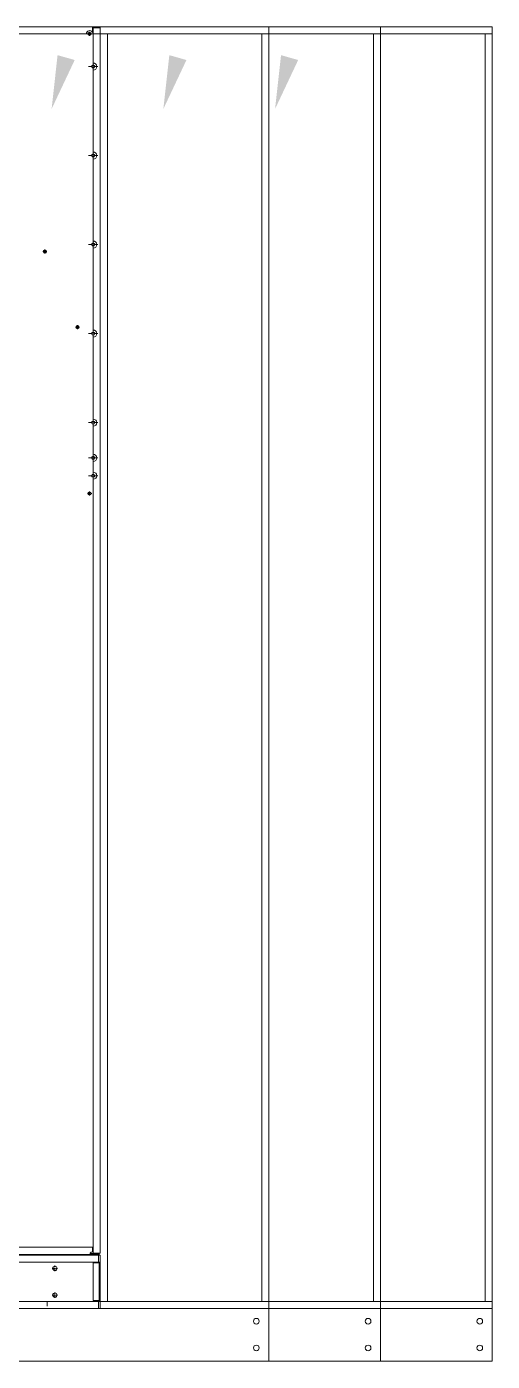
# Model space of a CAD drawing. Header units: millimetres. Extents: x -664082 to 30827, y -141530 to 21962.
# Drawn here: x -649761 to -648455, y -135803 to -132055 of the extents above; entities that cross this region are included whole.
import ezdxf

# ---------------------------------------------------------------- set-up
doc = ezdxf.new("R2010")
doc.units = ezdxf.units.MM
doc.linetypes.add('DASHDOT', pattern=[18.5, 12, -3, 0.5, -3])
doc.layers.add('냉각탑_dim', color=1, linetype='Continuous')

# ---------------------------------------------------------------- blocks, each defined once
blk = doc.blocks.new('1')
at = {"color": 7, "lineweight": 20}
for p, q in [((16138.8, 12349.3), (16890.8, 12349.3)), ((16892.8, 12345.8), (16892.8, 12247.3)), ((16912.8, 12345.8), (16912.8, 8904.8)), ((16642.8, 12329.3), (16873.8, 12329.3)), ((16932.8, 12329.3), (16932.8, 8769.3)), ((16892.8, 12227.3), (16892.8, 11997.3)), ((16892.8, 11977.3), (16892.8, 11747.3)), ((16892.8, 11727.3), (16892.8, 11497.3)), ((16892.8, 11477.3), (16892.8, 11247.3)), ((16892.8, 11227.3), (16892.8, 11148.3)), ((16892.8, 11128.3), (16892.8, 11098.3)), ((16892.8, 11078.3), (16892.8, 8904.8)), ((16138.8, 8921.3), (16890.8, 8921.3)), ((16908.1, 8899.3), (14519.5, 8899.3)), ((16872.8, 8900.9), (15722.8, 8900.9)), ((16883.8, 8901.3), (16647.8, 8901.3)), ((14514.8, 8879.3), (16912.8, 8879.3)), ((14519.5, 8879.3), (16908.1, 8879.3)), ((16892.8, 8877.3), (16892.8, 8771.3)), ((16909.6, 8771.3), (16909.6, 8877.3)), ((16912.8, 8877.3), (16912.8, 8771.3)), ((16912.8, 8771.3), (16912.8, 8877.3)), ((16912.8, 8749.3), (14514.8, 8749.3)), ((16908.1, 8769.3), (14519.5, 8769.3)), ((14519.5, 8749.3), (16908.1, 8749.3)), ((16912.8, 8769.3), (16763.8, 8769.3))]:
    blk.add_line(p, q, dxfattribs=at)
at = {"color": 7, "linetype": 'DASHDOT', "lineweight": 20, "ltscale": 0.292505}
for p, q in [((16882.8, 12335.1), (16882.8, 12323.4)), ((16757.3, 11723.6), (16757.3, 11711.9)), ((16882.8, 11044.1), (16882.8, 11032.4))]:
    blk.add_line(p, q, dxfattribs=at)
at = {"color": 7, "lineweight": 20, "ltscale": 0.4625}
for p, q in [((16890.8, 12349.3), (16909.3, 12349.3)), ((16909.3, 12347.3), (16890.8, 12347.3))]:
    blk.add_line(p, q, dxfattribs=at)
at = {"color": 7, "lineweight": 20, "ltscale": 0.0875}
for p, q in [((16890.8, 12349.3), (16890.8, 12345.8)), ((16912.8, 12345.8), (16909.3, 12345.8)), ((16912.8, 8904.8), (16909.3, 8904.8))]:
    blk.add_line(p, q, dxfattribs=at)
at = {"color": 7, "lineweight": 20, "ltscale": 0.309422}
blk.add_line((16890.8, 12333.4), (16890.8, 12345.8), dxfattribs=at)
at = {"color": 7, "lineweight": 20, "ltscale": 0.4125}
for p, q in [((16892.8, 12345.8), (16909.3, 12345.8)), ((16909.3, 8904.8), (16892.8, 8904.8))]:
    blk.add_line(p, q, dxfattribs=at)
at = {"color": 7, "lineweight": 20, "ltscale": 0.05}
for p, q in [((16909.3, 12349.3), (16909.3, 12347.3)), ((16897.8, 8901.3), (16897.8, 8903.3)), ((16909.3, 8901.3), (16909.3, 8903.3)), ((16909.6, 8879.3), (16909.6, 8877.3)), ((16912.8, 8877.3), (16912.8, 8879.3)), ((16909.6, 8771.3), (16909.6, 8769.3)), ((16912.8, 8769.3), (16912.8, 8771.3))]:
    blk.add_line(p, q, dxfattribs=at)
at = {"lineweight": 20}
for p, q in [((16909.3, 12349.3), (18012.8, 12349.3)), ((16912.8, 12345.8), (16912.8, 12349.3)), ((18012.8, 12349.3), (18012.8, 8749.3)), ((16912.8, 12329.3), (18012.8, 12329.3)), ((17992.8, 12329.3), (17992.8, 8769.3)), ((16912.8, 8749.3), (12012.8, 8749.3)), ((18012.8, 8769.3), (16912.8, 8769.3)), ((18012.8, 8749.3), (16912.8, 8749.3)), ((9812.8, 8600.9), (18012.8, 8600.9))]:
    blk.add_line(p, q, dxfattribs=at)
at = {"color": 7, "lineweight": 20, "ltscale": 0.0375}
for p, q in [((16909.3, 12347.3), (16909.3, 12345.8)), ((16909.3, 8903.3), (16909.3, 8904.8)), ((16909.6, 8877.3), (16908.1, 8877.3))]:
    blk.add_line(p, q, dxfattribs=at)
at = {"color": 7, "linetype": 'DASHDOT', "lineweight": 20, "ltscale": 0.292499}
for p, q in [((16888.7, 12329.3), (16877, 12329.3)), ((16763.2, 11717.8), (16751.5, 11717.8)), ((16848.8, 11511.4), (16848.8, 11499.7)), ((16854.7, 11505.6), (16843, 11505.6)), ((16888.7, 11038.3), (16877, 11038.3))]:
    blk.add_line(p, q, dxfattribs=at)
at = {"color": 7, "linetype": 'DASHDOT', "lineweight": 20}
for p, q in [((16905.8, 12237.3), (16879.8, 12237.3)), ((16892.8, 12250.3), (16892.8, 12224.3)), ((16892.8, 12000.3), (16892.8, 11974.3)), ((16905.8, 11987.3), (16879.8, 11987.3)), ((16905.8, 11737.3), (16879.8, 11737.3)), ((16892.8, 11750.3), (16892.8, 11724.3)), ((16905.8, 11487.3), (16879.8, 11487.3)), ((16892.8, 11500.3), (16892.8, 11474.3)), ((16892.8, 11250.3), (16892.8, 11224.3)), ((16905.8, 11237.3), (16879.8, 11237.3)), ((16905.8, 11138.3), (16879.8, 11138.3)), ((16892.8, 11151.3), (16892.8, 11125.3)), ((16892.8, 11101.3), (16892.8, 11075.3)), ((16905.8, 11088.3), (16879.8, 11088.3))]:
    blk.add_line(p, q, dxfattribs=at)
at = {"color": 7, "lineweight": 20, "ltscale": 0.319497}
blk.add_line((16890.8, 8921.3), (16890.8, 8908.5), dxfattribs=at)
at = {"color": 7, "lineweight": 20, "ltscale": 0.010005}
for p, q in [((16777.8, 8900.9), (16777.8, 8901.3)), ((16828.3, 8900.9), (16828.3, 8901.3)), ((16842.3, 8900.9), (16842.3, 8901.3))]:
    blk.add_line(p, q, dxfattribs=at)
at = {"color": 7, "lineweight": 20, "ltscale": 0.04}
blk.add_line((16872.8, 8899.3), (16872.8, 8900.9), dxfattribs=at)
at = {"color": 7, "lineweight": 20, "ltscale": 0.250004}
blk.add_line((16882.8, 8900.9), (16872.8, 8900.9), dxfattribs=at)
at = {"color": 7, "lineweight": 20, "ltscale": 0.25}
blk.add_line((16892.8, 8900.9), (16882.8, 8900.9), dxfattribs=at)
at = {"color": 7, "lineweight": 20, "ltscale": 0.175}
for p, q in [((16883.8, 8901.3), (16897.8, 8901.3)), ((16890.8, 8903.3), (16897.8, 8903.3))]:
    blk.add_line(p, q, dxfattribs=at)
at = {"color": 7, "lineweight": 20, "ltscale": 0.164795}
blk.add_line((16884.3, 8903.3), (16890.8, 8903.3), dxfattribs=at)
at = {"color": 7, "lineweight": 20, "ltscale": 0.01}
blk.add_line((16892.8, 8900.9), (16892.8, 8901.3), dxfattribs=at)
at = {"color": 7, "lineweight": 20, "ltscale": 0.2875}
for p, q in [((16897.8, 8903.3), (16909.3, 8903.3)), ((16909.3, 8901.3), (16897.8, 8901.3))]:
    blk.add_line(p, q, dxfattribs=at)
at = {"color": 7, "lineweight": 20, "ltscale": 0.1175}
for p, q in [((16912.8, 8899.3), (16908.1, 8899.3)), ((16908.1, 8899.3), (16908.1, 8894.6)), ((16912.8, 8771.3), (16908.1, 8771.3)), ((16908.1, 8749.3), (16908.1, 8754))]:
    blk.add_line(p, q, dxfattribs=at)
at = {"color": 7, "lineweight": 20, "ltscale": 0.3825}
for p, q in [((16908.1, 8879.3), (16908.1, 8894.6)), ((16908.1, 8877.3), (16892.8, 8877.3)), ((16892.8, 8771.3), (16908.1, 8771.3)), ((16908.1, 8754), (16908.1, 8769.3))]:
    blk.add_line(p, q, dxfattribs=at)
at = {"color": 7, "lineweight": 20, "ltscale": 0.16}
for p, q in [((16912.8, 8899.3), (16912.8, 8892.9)), ((16912.8, 8755.7), (16912.8, 8749.3))]:
    blk.add_line(p, q, dxfattribs=at)
at = {"color": 7, "lineweight": 20, "ltscale": 0.39}
for p, q in [((16912.8, 8892.9), (16912.8, 8877.3)), ((16912.8, 8771.3), (16912.8, 8755.7))]:
    blk.add_line(p, q, dxfattribs=at)
at = {"color": 7, "lineweight": 20, "ltscale": 0.34}
for p, q in [((16912.8, 8879.3), (16912.8, 8892.9)), ((16763.8, 8769.3), (16763.8, 8755.7)), ((16912.8, 8755.7), (16912.8, 8769.3))]:
    blk.add_line(p, q, dxfattribs=at)
at = {"color": 7, "lineweight": 20, "ltscale": 0.000462809}
blk.add_line((16912.8, 8889.7), (16912.8, 8889.8), dxfattribs=at)
at = {"color": 7, "linetype": 'DASHDOT', "lineweight": 20, "ltscale": 0.389996}
for p, q in [((16793.1, 8861.8), (16777.5, 8861.8)), ((16793.1, 8786.8), (16777.5, 8786.8))]:
    blk.add_line(p, q, dxfattribs=at)
at = {"color": 7, "linetype": 'DASHDOT', "lineweight": 20, "ltscale": 0.39}
for p, q in [((16785.3, 8869.6), (16785.3, 8854)), ((16785.3, 8794.6), (16785.3, 8779))]:
    blk.add_line(p, q, dxfattribs=at)
at = {"color": 7, "lineweight": 20, "ltscale": 0.08}
for p, q in [((16909.6, 8877.3), (16912.8, 8877.3)), ((16912.8, 8771.3), (16909.6, 8771.3))]:
    blk.add_line(p, q, dxfattribs=at)
at = {"color": 7, "lineweight": 20, "ltscale": 0.000447819}
blk.add_line((16903.3, 8749.3), (16903.3, 8749.3), dxfattribs=at)
at = {"color": 7, "lineweight": 20, "ltscale": 0.00043427}
blk.add_line((16912.8, 8758.8), (16912.8, 8758.8), dxfattribs=at)
at = {"color": 0, "lineweight": 20}
blk.add_line((18012.8, 8600.9), (18012.8, 8749.3), dxfattribs=at)
at = {"color": 7, "lineweight": 20}
for centre, radius in [((16882.8, 12329.3), 4.5), ((16882.8, 12329.3), 3), ((16892.8, 12237.3), 4.5), ((16892.8, 12237.3), 3), ((16892.8, 11987.3), 4.5), ((16892.8, 11987.3), 3), ((16892.8, 11737.3), 4.5), ((16892.8, 11737.3), 3), ((16757.3, 11717.8), 4.5), ((16757.3, 11717.8), 3), ((16848.8, 11505.6), 4.5), ((16848.8, 11505.6), 3), ((16892.8, 11487.3), 4.5), ((16892.8, 11237.3), 4.5), ((16892.8, 11138.3), 4.5), ((16892.8, 11138.3), 3), ((16892.8, 11088.3), 4.5), ((16892.8, 11088.3), 3), ((16882.8, 11038.3), 4.5), ((16882.8, 11038.3), 3), ((16785.3, 8861.8), 6), ((16785.3, 8786.8), 6)]:
    blk.add_circle(centre, radius, dxfattribs=at)
at = {"lineweight": 20}
for centre in [(17977.8, 8713.4), (17977.8, 8638.4)]:
    blk.add_circle(centre, 8, dxfattribs=at)
at = {"color": 7, "lineweight": 20}
for centre, radius, start, end in [((16882.8, 12329.3), 9, 27.266, 180), ((16909.3, 12345.8), 3.5, 0, 90), ((16909.3, 12345.8), 1.5, 0, 90), ((16909.3, 12312.8), 3.5, 359.7619, 0), ((16909.3, 12303.8), 3.5, 0, 0.2381), ((16892.8, 12237.3), 10, 270, 90), ((16892.8, 11987.3), 10, 270, 90), ((16892.8, 11737.3), 10, 270, 90), ((16892.8, 11487.3), 10, 270, 90), ((16892.8, 11237.3), 10, 270, 90), ((16909.3, 11170.8), 3.5, 359.762, 0), ((16892.8, 11138.3), 10, 270, 90), ((16909.3, 11161.8), 3.5, 0, 0.238), ((16892.8, 11088.3), 10, 270, 90), ((16909.3, 11064.8), 3.5, 359.762, 0), ((16909.3, 11055.8), 3.5, 0, 0.2381), ((16909.3, 11020.8), 3.5, 359.7619, 0), ((16890.8, 8901.5), 7, 90, 152.0594), ((16754.2, 8755.7), 6.4, 269.7608, 270), ((16816.4, 8755.7), 6.4, 270, 270.229), ((16868.1, 8754), 4.7, 270, 270.2728)]:
    blk.add_arc(centre, radius, start, end, dxfattribs=at)
blk.add_open_spline([(16884.7, 8904.8), (16884.5, 8904.3), (16884.4, 8903.7), (16884.2, 8903.2), (16884.1, 8902.4), (16883.9, 8901.7), (16883.9, 8901.5), (16883.9, 8901.4), (16883.9, 8901.3), (16883.8, 8901.3), (16883.8, 8901.3), (16883.8, 8901.3)], degree=5, knots=[0, 0, 0, 0, 0, 0, 5.019575, 5.019575, 5.019575, 8.671425, 8.671425, 8.671425, 8.70839, 8.70839, 8.70839, 8.70839, 8.70839, 8.70839], dxfattribs=at)
at = {"layer": '냉각탑_dim', "lineweight": 20}
blk.add_solid([(17468.1, 12255.7), (17403.3, 12118.2), (17420, 12269.3)], dxfattribs=at)

msp = doc.modelspace()

# ---------------------------------------------------------------- block references
at = {"lineweight": 5}
for p in [(-667094.5, -144403.9), (-666780.9, -144403.9), (-666467.4, -144403.9)]:
    msp.add_blockref('1', p, dxfattribs=at)

doc.saveas('drawing.dxf')
